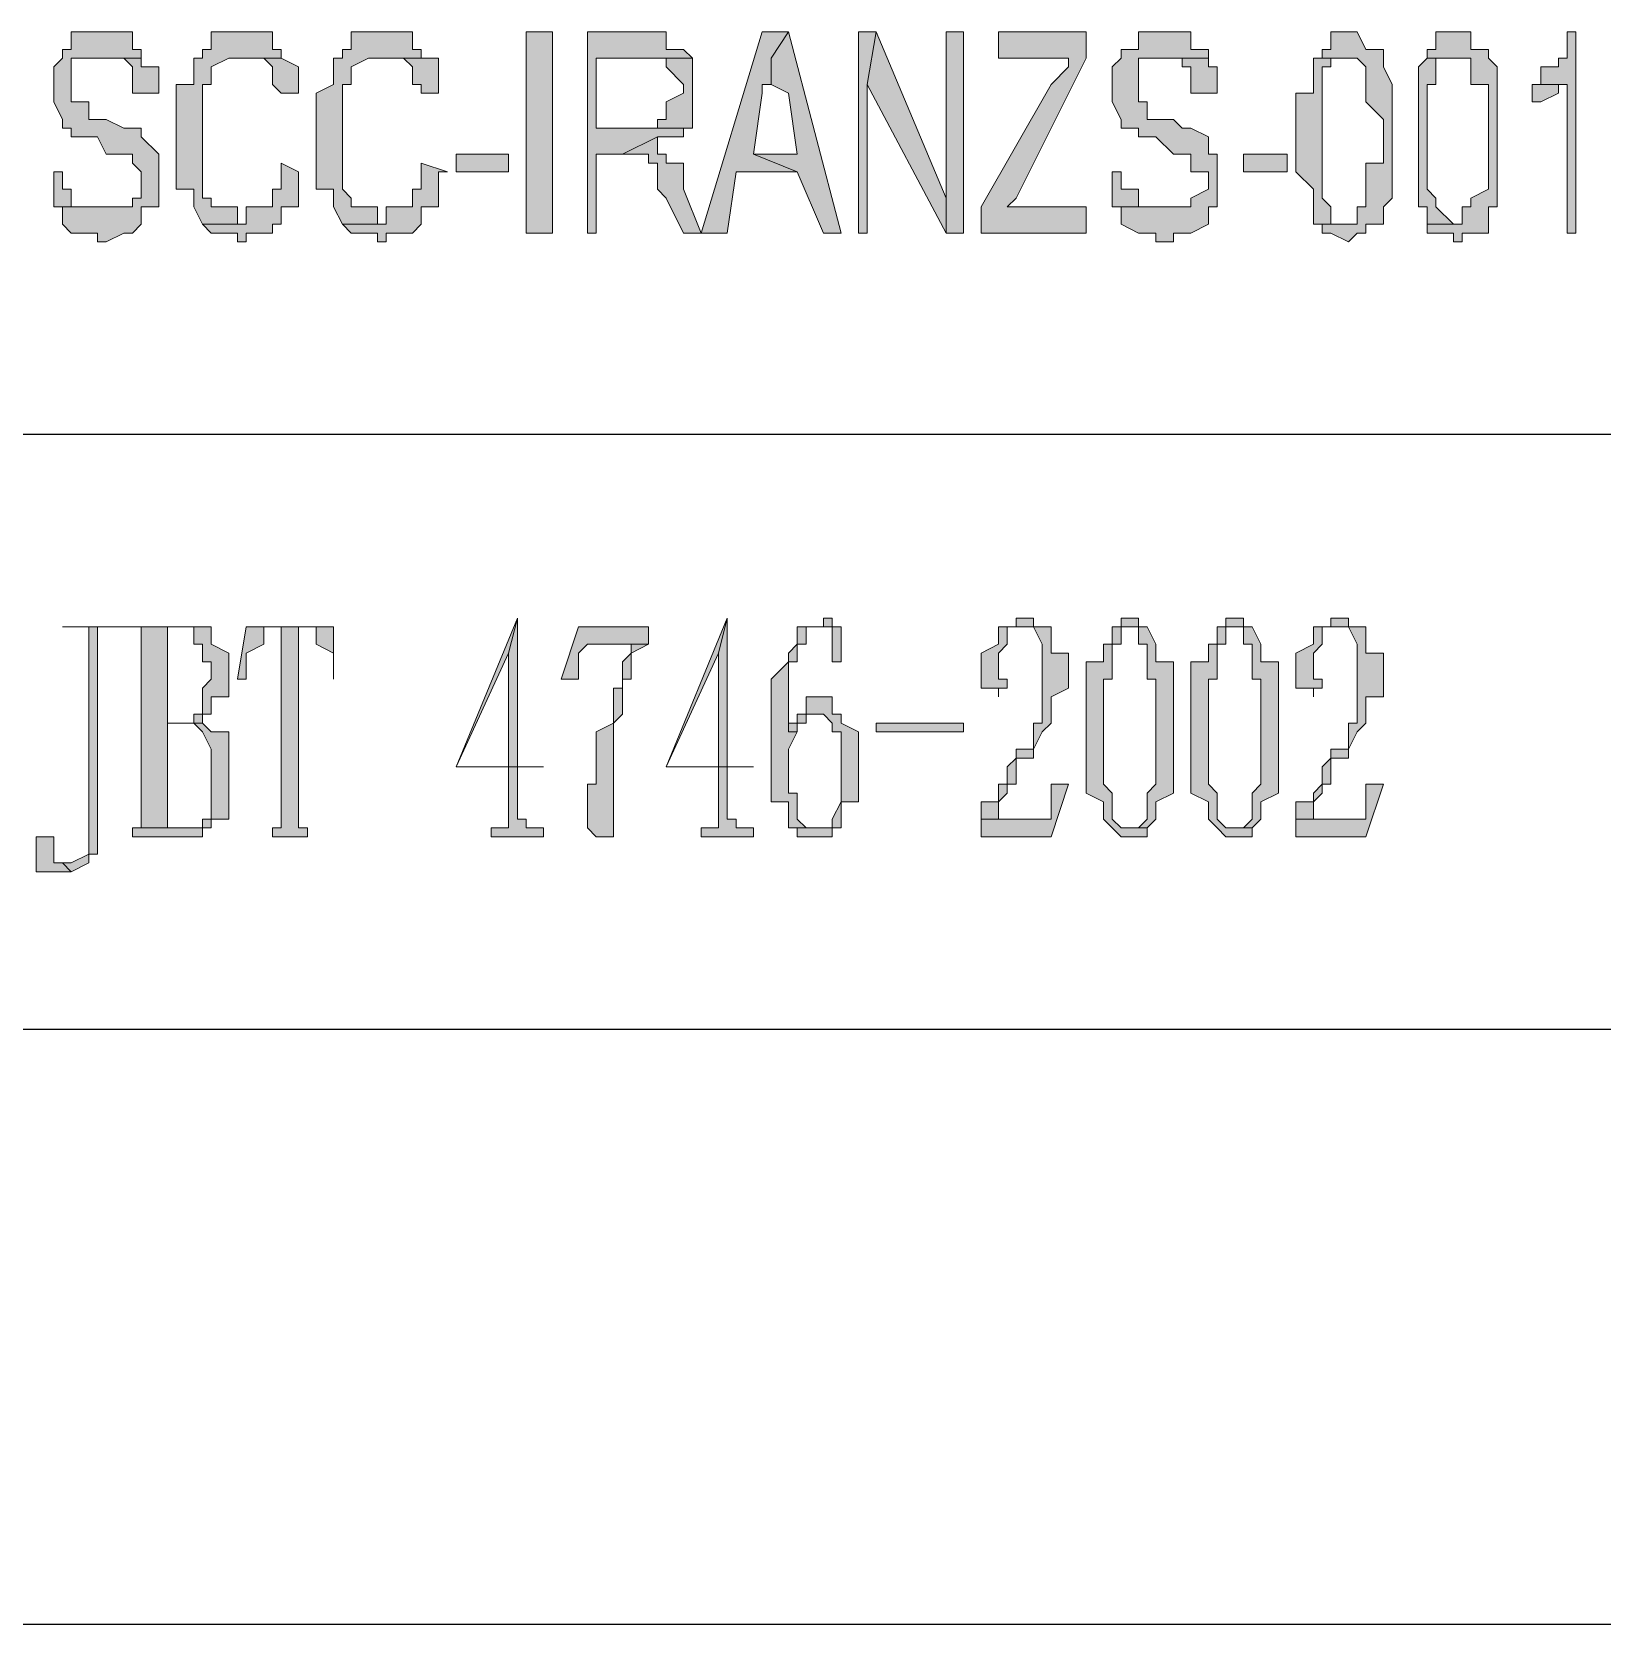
# Model space of a CAD drawing. Header units: millimetres. Extents: x 20 to 821, y 1 to 1134.
# Drawn here: x 584.91 to 617.22, y 199.58 to 232.34 of the extents above; entities that cross this region are included whole.
import ezdxf

# ---------------------------------------------------------------- set-up
doc = ezdxf.new("R2010")
doc.units = ezdxf.units.MM
doc.layers.add('1', color=7, linetype='Continuous')

msp = doc.modelspace()

# ---------------------------------------------------------------- hatches: boundary and pattern name
h = msp.add_hatch(color=0)
h.dxf.hatch_style = 2
h.paths.add_polyline_path([(586.26, 232.341732), (585.72, 232.341732), (585.72, 231.981732), (585.54, 231.981732), (585.54, 231.801732), (585.36, 231.621732), (585.36, 230.901732), (585.54, 230.541732), (585.54, 230.361732), (585.72, 230.361732), (585.72, 230.181732), (586.26, 230.181732), (586.44, 229.821732), (586.98, 229.821732), (586.98, 229.641732), (587.16, 229.461732), (587.16, 228.921732), (586.98, 228.921732), (586.98, 228.741732), (586.8, 228.741732), (585.54, 228.741732), (585.54, 228.381732), (585.72, 228.201732), (586.26, 228.201732), (586.26, 228.021732), (586.44, 228.021732), (586.8, 228.201732), (586.98, 228.201732), (587.16, 228.381732), (587.16, 228.741732), (587.52, 228.741732), (587.52, 229.821732), (587.16, 230.181732), (587.16, 230.361732), (586.98, 230.361732), (586.8, 230.361732), (586.44, 230.541732), (586.08, 230.541732), (586.08, 230.901732), (585.72, 230.901732), (585.72, 231.081732), (585.72, 231.801732), (586.08, 231.801732), (587.16, 231.801732), (587.16, 231.981732), (586.98, 231.981732), (586.98, 232.341732)])
h = msp.add_hatch(color=0)
h.dxf.hatch_style = 2
h.paths.add_polyline_path([(589.32, 232.341732), (588.6, 232.341732), (588.6, 231.981732), (588.42, 231.981732), (588.42, 231.801732), (588.24, 231.801732), (588.24, 231.621732), (588.24, 231.261732), (587.88, 231.261732), (587.88, 230.541732), (587.88, 229.101732), (588.24, 229.101732), (588.24, 228.741732), (588.42, 228.381732), (589.14, 228.381732), (589.14, 228.741732), (588.6, 228.741732), (588.6, 228.921732), (588.42, 228.921732), (588.42, 229.101732), (588.42, 231.261732), (588.6, 231.261732), (588.6, 231.621732), (588.96, 231.801732), (590.04, 231.801732), (590.04, 231.981732), (589.86, 231.981732), (589.86, 232.341732)])
h = msp.add_hatch(color=0)
h.dxf.hatch_style = 2
h.paths.add_polyline_path([(592.2, 232.341732), (591.48, 232.341732), (591.48, 231.981732), (591.3, 231.981732), (591.3, 231.801732), (591.12, 231.801732), (591.12, 231.621732), (591.12, 231.261732), (590.76, 231.081732), (590.76, 230.541732), (590.76, 229.101732), (591.12, 229.101732), (591.12, 228.741732), (591.3, 228.381732), (592.02, 228.381732), (592.02, 228.741732), (591.48, 228.741732), (591.48, 228.921732), (591.3, 229.101732), (591.3, 231.261732), (591.48, 231.261732), (591.48, 231.621732), (591.84, 231.801732), (592.92, 231.801732), (592.92, 231.981732), (592.74, 231.981732), (592.74, 232.341732)])
h = msp.add_hatch(color=0)
h.dxf.hatch_style = 2
h.paths.add_polyline_path([(595.08, 228.201732), (595.08, 232.341732), (595.62, 232.341732), (595.62, 228.201732)])
h = msp.add_hatch(color=0)
h.dxf.hatch_style = 2
h.paths.add_polyline_path([(597.6, 232.341732), (596.34, 232.341732), (596.34, 228.201732), (596.52, 228.201732), (596.52, 229.821732), (597.06, 229.821732), (597.78, 230.181732), (598.32, 230.181732), (598.32, 230.361732), (598.5, 230.361732), (596.52, 230.361732), (596.52, 231.801732), (597.6, 231.801732), (598.5, 231.801732), (598.32, 231.981732), (597.96, 231.981732), (597.96, 232.341732)])
h = msp.add_hatch(color=0)
h.dxf.hatch_style = 2
h.paths.add_polyline_path([(600.48, 232.341732), (599.94, 232.341732), (598.68, 228.201732), (599.22, 228.201732), (599.4, 229.461732), (600.66, 229.461732), (599.76, 229.821732), (599.94, 231.081732), (599.94, 231.261732), (600.12, 231.261732), (600.12, 231.801732)])
h = msp.add_hatch(color=0)
h.dxf.hatch_style = 2
h.paths.add_polyline_path([(600.48, 232.341732), (600.12, 231.801732), (600.12, 231.261732), (600.48, 231.081732), (600.66, 229.821732), (599.76, 229.821732), (600.66, 229.461732), (601.2, 228.201732), (601.56, 228.201732)])
h = msp.add_hatch(color=0)
h.dxf.hatch_style = 2
h.paths.add_polyline_path([(602.28, 232.341732), (601.92, 232.341732), (601.92, 228.201732), (602.1, 228.201732), (602.1, 231.261732)])
h = msp.add_hatch(color=0)
h.dxf.hatch_style = 2
h.paths.add_polyline_path([(602.28, 232.341732), (602.1, 231.261732), (603.72, 228.201732), (603.72, 228.921732)])
h = msp.add_hatch(color=0)
h.dxf.hatch_style = 2
h.paths.add_polyline_path([(604.08, 232.341732), (603.72, 232.341732), (603.72, 228.921732), (603.72, 228.201732), (604.08, 228.201732)])
h = msp.add_hatch(color=0)
h.dxf.hatch_style = 2
h.paths.add_polyline_path([(606.6, 232.341732), (604.8, 232.341732), (604.8, 231.801732), (606.24, 231.801732), (606.24, 231.621732), (605.88, 231.261732), (604.44, 228.741732), (604.44, 228.201732), (606.6, 228.201732), (606.6, 228.741732), (604.98, 228.741732), (605.16, 228.921732), (606.6, 231.801732)])
h = msp.add_hatch(color=0)
h.dxf.hatch_style = 2
h.paths.add_polyline_path([(608.04, 232.341732), (607.68, 232.341732), (607.68, 231.981732), (607.32, 231.981732), (607.32, 231.801732), (607.14, 231.621732), (607.14, 230.901732), (607.32, 230.541732), (607.32, 230.361732), (607.68, 230.361732), (607.68, 230.181732), (608.04, 230.181732), (608.4, 229.821732), (608.76, 229.821732), (608.76, 229.641732), (608.76, 229.461732), (609.12, 229.461732), (609.12, 229.101732), (608.76, 228.921732), (608.76, 228.741732), (608.58, 228.741732), (607.32, 228.741732), (607.32, 228.381732), (607.68, 228.201732), (608.04, 228.201732), (608.04, 228.021732), (608.4, 228.021732), (608.4, 228.201732), (608.76, 228.201732), (609.12, 228.381732), (609.12, 228.741732), (609.3, 228.741732), (609.3, 229.821732), (609.12, 229.821732), (609.12, 230.181732), (608.76, 230.361732), (608.58, 230.361732), (608.4, 230.541732), (607.86, 230.541732), (607.86, 230.901732), (607.68, 230.901732), (607.68, 231.081732), (607.68, 231.801732), (607.86, 231.801732), (609.12, 231.801732), (609.12, 231.981732), (608.76, 231.981732), (608.76, 232.341732)])
h = msp.add_hatch(color=0)
h.dxf.hatch_style = 2
h.paths.add_polyline_path([(612, 232.341732), (611.64, 232.341732), (611.64, 231.981732), (611.46, 231.981732), (611.46, 231.801732), (612.18, 231.801732), (612.36, 231.621732), (612.36, 230.901732), (612.72, 230.541732), (612.72, 229.641732), (612.36, 229.641732), (612.36, 228.741732), (612.18, 228.741732), (612.18, 228.381732), (612, 228.381732), (611.46, 228.381732), (611.46, 228.201732), (611.64, 228.201732), (612, 228.021732), (612.18, 228.201732), (612.36, 228.201732), (612.36, 228.381732), (612.72, 228.381732), (612.72, 228.741732), (612.9, 228.921732), (612.9, 231.261732), (612.72, 231.621732), (612.72, 231.981732), (612.36, 231.981732), (612.18, 232.341732)])
h = msp.add_hatch(color=0)
h.dxf.hatch_style = 2
h.paths.add_polyline_path([(614.16, 232.341732), (613.8, 232.341732), (613.8, 231.981732), (613.62, 231.981732), (613.62, 231.801732), (614.52, 231.801732), (614.52, 231.621732), (614.52, 231.261732), (614.88, 231.261732), (614.88, 230.901732), (614.88, 229.101732), (614.52, 228.921732), (614.52, 228.741732), (614.34, 228.741732), (614.34, 228.381732), (614.16, 228.381732), (613.62, 228.381732), (613.62, 228.201732), (614.16, 228.201732), (614.16, 228.021732), (614.34, 228.021732), (614.34, 228.201732), (614.88, 228.201732), (614.88, 228.381732), (614.88, 228.741732), (615.06, 228.741732), (615.06, 231.621732), (614.88, 231.801732), (614.88, 231.981732), (614.52, 231.981732), (614.52, 232.341732), (614.34, 232.341732)])
h = msp.add_hatch(color=0)
h.dxf.hatch_style = 2
h.paths.add_polyline_path([(616.68, 232.341732), (616.5, 232.341732), (616.5, 231.981732), (616.5, 231.801732), (616.32, 231.801732), (616.32, 231.621732), (615.96, 231.621732), (615.96, 231.261732), (616.5, 231.261732), (616.5, 228.201732), (616.68, 228.201732)])
h = msp.add_hatch(color=0)
h.dxf.hatch_style = 2
h.paths.add_polyline_path([(587.16, 231.801732), (586.26, 231.801732), (586.44, 231.801732), (586.8, 231.801732), (586.98, 231.621732), (586.98, 231.081732), (587.52, 231.081732), (587.52, 231.621732), (587.16, 231.621732)])
h = msp.add_hatch(color=0)
h.dxf.hatch_style = 2
h.paths.add_polyline_path([(590.04, 231.801732), (589.32, 231.801732), (589.68, 231.801732), (589.86, 231.621732), (589.86, 231.261732), (590.04, 231.081732), (590.4, 231.081732), (590.4, 231.261732), (590.4, 231.621732)])
h = msp.add_hatch(color=0)
h.dxf.hatch_style = 2
h.paths.add_polyline_path([(592.92, 231.801732), (592.2, 231.801732), (592.56, 231.801732), (592.74, 231.621732), (592.74, 231.261732), (592.92, 231.261732), (592.92, 231.081732), (593.28, 231.081732), (593.28, 231.801732)])
h = msp.add_hatch(color=0)
h.dxf.hatch_style = 2
h.paths.add_polyline_path([(598.5, 231.801732), (597.6, 231.801732), (597.78, 231.801732), (597.96, 231.801732), (597.96, 231.621732), (598.32, 231.261732), (598.32, 231.081732), (597.96, 230.901732), (597.96, 230.541732), (597.78, 230.541732), (597.78, 230.361732), (597.6, 230.361732), (596.52, 230.361732), (598.5, 230.361732), (598.5, 230.541732)])
h = msp.add_hatch(color=0)
h.dxf.hatch_style = 2
h.paths.add_polyline_path([(609.12, 231.801732), (608.04, 231.801732), (608.4, 231.801732), (608.58, 231.801732), (608.58, 231.621732), (608.76, 231.621732), (608.76, 231.261732), (608.76, 231.081732), (609.3, 231.081732), (609.3, 231.621732), (609.12, 231.621732)])
h = msp.add_hatch(color=0)
h.dxf.hatch_style = 2
h.paths.add_polyline_path([(611.46, 231.801732), (611.28, 231.801732), (611.28, 231.621732), (611.28, 231.081732), (610.92, 231.081732), (610.92, 229.461732), (611.28, 229.101732), (611.28, 228.921732), (611.28, 228.381732), (611.46, 228.381732), (612, 228.381732), (611.64, 228.381732), (611.64, 228.741732), (611.46, 228.921732), (611.46, 231.621732), (611.64, 231.621732), (611.64, 231.801732), (612, 231.801732)])
h = msp.add_hatch(color=0)
h.dxf.hatch_style = 2
h.paths.add_polyline_path([(613.62, 231.801732), (613.44, 231.621732), (613.44, 228.921732), (613.44, 228.741732), (613.62, 228.741732), (613.62, 228.381732), (614.16, 228.381732), (613.8, 228.741732), (613.8, 228.921732), (613.62, 229.101732), (613.62, 231.261732), (613.8, 231.261732), (613.8, 231.801732), (614.16, 231.801732)])
h = msp.add_hatch(color=0)
h.dxf.hatch_style = 2
h.paths.add_polyline_path([(615.96, 231.261732), (615.78, 231.261732), (615.78, 230.901732), (615.96, 230.901732), (616.32, 231.081732), (616.32, 231.261732), (616.5, 231.261732)])
h = msp.add_hatch(color=0)
h.dxf.hatch_style = 2
h.paths.add_polyline_path([(597.78, 230.181732), (597.06, 229.821732), (597.6, 229.821732), (597.6, 229.641732), (597.78, 229.641732), (597.78, 229.461732), (597.78, 229.101732), (597.96, 228.921732), (598.32, 228.201732), (598.68, 228.201732), (598.32, 229.101732), (598.32, 229.641732), (597.96, 229.641732), (597.96, 229.821732), (597.78, 229.821732)])
h = msp.add_hatch(color=0)
h.dxf.hatch_style = 2
h.paths.add_polyline_path([(593.64, 229.461732), (593.64, 229.821732), (594.72, 229.821732), (594.72, 229.461732)])
h = msp.add_hatch(color=0)
h.dxf.hatch_style = 2
h.paths.add_polyline_path([(609.84, 229.461732), (609.84, 229.821732), (610.74, 229.821732), (610.74, 229.461732)])
h = msp.add_hatch(color=0)
h.dxf.hatch_style = 2
h.paths.add_polyline_path([(585.54, 229.461732), (585.36, 229.461732), (585.36, 229.101732), (585.36, 228.741732), (585.54, 228.741732), (586.44, 228.741732), (586.26, 228.741732), (585.72, 228.741732), (585.72, 228.921732), (585.72, 229.101732), (585.54, 229.101732)])
h = msp.add_hatch(color=0)
h.dxf.hatch_style = 2
h.paths.add_polyline_path([(590.04, 229.641732), (590.04, 229.101732), (589.86, 229.101732), (589.86, 228.741732), (589.68, 228.741732), (589.32, 228.741732), (589.32, 228.381732), (588.42, 228.381732), (588.6, 228.201732), (588.96, 228.201732), (589.14, 228.201732), (589.14, 228.021732), (589.32, 228.021732), (589.32, 228.201732), (589.68, 228.201732), (589.86, 228.201732), (589.86, 228.381732), (590.04, 228.381732), (590.04, 228.741732), (590.4, 228.741732), (590.4, 228.921732), (590.4, 229.461732)])
h = msp.add_hatch(color=0)
h.dxf.hatch_style = 2
h.paths.add_polyline_path([(592.92, 229.641732), (592.92, 229.101732), (592.74, 229.101732), (592.74, 228.741732), (592.56, 228.741732), (592.2, 228.741732), (592.2, 228.381732), (591.3, 228.381732), (591.48, 228.201732), (591.84, 228.201732), (592.02, 228.201732), (592.02, 228.021732), (592.2, 228.021732), (592.2, 228.201732), (592.56, 228.201732), (592.74, 228.201732), (592.92, 228.381732), (592.92, 228.741732), (593.28, 228.741732), (593.28, 229.461732), (593.46, 229.461732)])
h = msp.add_hatch(color=0)
h.dxf.hatch_style = 2
h.paths.add_polyline_path([(607.32, 229.461732), (607.14, 229.461732), (607.14, 229.101732), (607.14, 228.741732), (607.32, 228.741732), (608.4, 228.741732), (608.04, 228.741732), (607.68, 228.741732), (607.68, 228.921732), (607.68, 229.101732), (607.32, 229.101732)])
h = msp.add_hatch(color=0)
h.dxf.hatch_style = 2
h.paths.add_polyline_path([(594.9, 220.281732), (593.64, 217.221732), (594.72, 217.221732), (594.72, 216.141732), (594.72, 215.961732), (594.36, 215.961732), (594.36, 215.781732), (595.44, 215.781732), (595.44, 215.961732), (595.08, 215.961732), (595.08, 216.141732), (594.9, 216.141732), (594.9, 217.221732), (595.44, 217.221732), (593.64, 217.221732), (594.72, 219.561732)])
h = msp.add_hatch(color=0)
h.dxf.hatch_style = 2
h.paths.add_polyline_path([(594.9, 220.281732), (594.72, 219.561732), (594.72, 217.221732), (593.64, 217.221732), (594.9, 217.221732)])
h = msp.add_hatch(color=0)
h.dxf.hatch_style = 2
h.paths.add_polyline_path([(599.22, 220.281732), (597.96, 217.221732), (599.04, 217.221732), (599.04, 216.141732), (599.04, 215.961732), (598.68, 215.961732), (598.68, 215.781732), (599.76, 215.781732), (599.76, 215.961732), (599.4, 215.961732), (599.4, 216.141732), (599.22, 216.141732), (599.22, 217.221732), (599.76, 217.221732), (597.96, 217.221732), (599.04, 219.561732)])
h = msp.add_hatch(color=0)
h.dxf.hatch_style = 2
h.paths.add_polyline_path([(599.22, 220.281732), (599.04, 219.561732), (599.04, 217.221732), (597.96, 217.221732), (599.22, 217.221732)])
h = msp.add_hatch(color=0)
h.dxf.hatch_style = 2
h.paths.add_polyline_path([(601.2, 220.281732), (601.2, 220.101732), (600.84, 220.101732), (600.66, 220.101732), (600.66, 219.741732), (600.48, 219.561732), (600.48, 219.381732), (600.12, 219.021732), (600.12, 217.581732), (600.12, 216.501732), (600.48, 216.501732), (600.48, 215.961732), (600.66, 215.961732), (601.2, 215.961732), (600.84, 215.961732), (600.66, 216.141732), (600.66, 216.681732), (600.48, 216.681732), (600.48, 217.581732), (600.66, 217.941732), (600.48, 217.941732), (600.48, 218.121732), (600.48, 219.381732), (600.66, 219.381732), (600.66, 219.741732), (600.84, 219.741732), (600.84, 220.101732), (601.2, 220.101732), (601.56, 220.101732), (601.38, 220.101732), (601.38, 220.281732)])
h = msp.add_hatch(color=0)
h.dxf.hatch_style = 2
h.paths.add_polyline_path([(605.16, 220.281732), (605.16, 220.101732), (604.98, 220.101732), (605.52, 220.101732), (605.7, 219.741732), (605.7, 218.121732), (605.52, 218.121732), (605.52, 217.941732), (605.52, 217.581732), (605.16, 217.581732), (605.16, 217.401732), (604.98, 217.221732), (604.98, 216.861732), (604.8, 216.861732), (604.8, 216.501732), (604.44, 216.501732), (604.44, 216.141732), (604.8, 216.141732), (604.8, 216.501732), (604.98, 216.681732), (604.98, 216.861732), (605.16, 216.861732), (605.16, 217.401732), (605.52, 217.401732), (605.52, 217.581732), (605.7, 217.941732), (605.88, 218.121732), (605.88, 218.661732), (606.24, 218.841732), (606.24, 219.561732), (605.88, 219.561732), (605.88, 220.101732), (605.7, 220.101732), (605.52, 220.101732), (605.52, 220.281732)])
h = msp.add_hatch(color=0)
h.dxf.hatch_style = 2
h.paths.add_polyline_path([(607.68, 220.281732), (607.32, 220.281732), (607.32, 220.101732), (607.14, 220.101732), (607.68, 220.101732), (607.68, 219.741732), (607.86, 219.741732), (607.86, 219.021732), (608.04, 219.021732), (608.04, 217.941732), (608.04, 216.861732), (607.86, 216.681732), (607.86, 216.141732), (607.68, 215.961732), (607.86, 215.961732), (608.04, 216.141732), (608.04, 216.501732), (608.4, 216.681732), (608.4, 219.381732), (608.04, 219.381732), (608.04, 219.741732), (607.86, 220.101732), (607.68, 220.101732)])
h = msp.add_hatch(color=0)
h.dxf.hatch_style = 2
h.paths.add_polyline_path([(609.84, 220.281732), (609.48, 220.281732), (609.48, 220.101732), (609.3, 220.101732), (609.84, 220.101732), (609.84, 219.741732), (610.02, 219.741732), (610.02, 219.021732), (610.2, 219.021732), (610.2, 217.941732), (610.2, 216.861732), (610.02, 216.681732), (610.02, 216.141732), (609.84, 215.961732), (610.02, 215.961732), (610.2, 216.141732), (610.2, 216.501732), (610.56, 216.681732), (610.56, 219.381732), (610.2, 219.381732), (610.2, 219.741732), (610.02, 220.101732), (609.84, 220.101732)])
h = msp.add_hatch(color=0)
h.dxf.hatch_style = 2
h.paths.add_polyline_path([(611.64, 220.281732), (611.64, 220.101732), (611.46, 220.101732), (612, 220.101732), (612.18, 219.741732), (612.18, 218.121732), (612, 218.121732), (612, 217.941732), (612, 217.581732), (611.64, 217.581732), (611.64, 217.401732), (611.46, 217.221732), (611.46, 216.861732), (611.28, 216.681732), (611.28, 216.501732), (610.92, 216.501732), (610.92, 216.141732), (611.28, 216.141732), (611.28, 216.501732), (611.46, 216.681732), (611.46, 216.861732), (611.64, 216.861732), (611.64, 217.401732), (612, 217.401732), (612, 217.581732), (612.18, 217.941732), (612.36, 218.121732), (612.36, 218.661732), (612.72, 218.661732), (612.72, 219.561732), (612.36, 219.561732), (612.36, 220.101732), (612.18, 220.101732), (612, 220.101732), (612, 220.281732)])
h = msp.add_hatch(color=0)
h.dxf.hatch_style = 2
h.paths.add_polyline_path([(586.98, 220.101732), (585.54, 220.101732), (585.72, 220.101732), (586.08, 220.101732), (586.08, 219.741732), (586.08, 215.421732), (585.72, 215.241732), (585.54, 215.241732), (585.72, 215.061732), (586.08, 215.241732), (586.08, 215.421732), (586.26, 215.421732), (586.26, 215.781732), (586.26, 220.101732), (586.44, 220.101732)])
h = msp.add_hatch(color=0)
h.dxf.hatch_style = 2
h.paths.add_polyline_path([(587.88, 220.101732), (586.98, 220.101732), (587.16, 220.101732), (588.24, 220.101732), (588.24, 219.741732), (588.42, 219.741732), (588.42, 219.561732), (588.42, 219.381732), (588.6, 219.381732), (588.6, 219.021732), (588.42, 218.841732), (588.42, 218.301732), (588.24, 218.301732), (588.24, 218.121732), (587.88, 218.121732), (587.7, 218.121732), (588.42, 218.121732), (588.42, 218.301732), (588.6, 218.301732), (588.6, 218.661732), (588.96, 218.661732), (588.96, 219.561732), (588.6, 219.741732), (588.6, 220.101732), (588.42, 220.101732)])
h = msp.add_hatch(color=0)
h.dxf.hatch_style = 2
h.paths.add_polyline_path([(587.16, 220.101732), (587.16, 215.961732), (587.7, 215.961732), (587.7, 218.121732), (587.88, 218.121732), (588.42, 218.121732), (587.7, 218.121732), (587.7, 220.101732), (587.88, 220.101732)])
h = msp.add_hatch(color=0)
h.dxf.hatch_style = 2
h.paths.add_polyline_path([(591.12, 220.101732), (589.32, 220.101732), (589.14, 219.021732), (589.32, 219.021732), (589.32, 219.381732), (589.32, 219.561732), (589.68, 219.741732), (589.68, 220.101732), (589.86, 220.101732)])
h = msp.add_hatch(color=0)
h.dxf.hatch_style = 2
h.paths.add_polyline_path([(589.86, 220.101732), (590.04, 220.101732), (590.04, 219.741732), (590.04, 215.961732), (589.86, 215.961732), (589.86, 215.781732), (590.58, 215.781732), (590.58, 215.961732), (590.4, 215.961732), (590.4, 220.101732), (590.58, 220.101732)])
h = msp.add_hatch(color=0)
h.dxf.hatch_style = 2
h.paths.add_polyline_path([(591.12, 220.101732), (589.86, 220.101732), (590.58, 220.101732), (590.76, 220.101732), (590.76, 219.741732), (591.12, 219.561732), (591.12, 219.021732)])
h = msp.add_hatch(color=0)
h.dxf.hatch_style = 2
h.paths.add_polyline_path([(597.6, 220.101732), (596.16, 220.101732), (595.8, 219.021732), (596.16, 219.021732), (596.16, 219.381732), (596.16, 219.561732), (596.34, 219.741732), (597.6, 219.741732)])
h = msp.add_hatch(color=0)
h.dxf.hatch_style = 2
h.paths.add_polyline_path([(601.56, 220.101732), (601.2, 220.101732), (601.38, 220.101732), (601.38, 219.381732), (601.56, 219.381732)])
h = msp.add_hatch(color=0)
h.dxf.hatch_style = 2
h.paths.add_polyline_path([(604.98, 220.101732), (604.8, 220.101732), (604.8, 219.741732), (604.44, 219.561732), (604.44, 218.841732), (604.8, 218.841732), (604.8, 218.661732), (604.8, 218.841732), (604.98, 218.841732), (604.98, 219.021732), (604.8, 219.021732), (604.8, 219.381732), (604.8, 219.561732), (604.98, 219.741732), (604.98, 220.101732), (605.16, 220.101732)])
h = msp.add_hatch(color=0)
h.dxf.hatch_style = 2
h.paths.add_polyline_path([(607.14, 220.101732), (607.14, 219.741732), (606.96, 219.741732), (606.96, 219.381732), (606.6, 219.381732), (606.6, 216.681732), (606.96, 216.501732), (606.96, 216.141732), (607.14, 215.961732), (607.32, 215.781732), (607.86, 215.781732), (607.86, 215.961732), (607.32, 215.961732), (607.14, 216.141732), (607.14, 216.681732), (606.96, 216.861732), (606.96, 219.021732), (607.14, 219.021732), (607.14, 219.741732), (607.32, 219.741732), (607.32, 220.101732), (607.68, 220.101732)])
h = msp.add_hatch(color=0)
h.dxf.hatch_style = 2
h.paths.add_polyline_path([(609.3, 220.101732), (609.3, 219.741732), (609.12, 219.741732), (609.12, 219.381732), (608.76, 219.381732), (608.76, 216.681732), (609.12, 216.501732), (609.12, 216.141732), (609.3, 215.961732), (609.48, 215.781732), (610.02, 215.781732), (610.02, 215.961732), (609.48, 215.961732), (609.3, 216.141732), (609.3, 216.681732), (609.12, 216.861732), (609.12, 219.021732), (609.3, 219.021732), (609.3, 219.741732), (609.48, 219.741732), (609.48, 220.101732), (609.84, 220.101732)])
h = msp.add_hatch(color=0)
h.dxf.hatch_style = 2
h.paths.add_polyline_path([(611.46, 220.101732), (611.28, 220.101732), (611.28, 219.741732), (610.92, 219.561732), (610.92, 218.841732), (611.28, 218.841732), (611.28, 218.661732), (611.28, 218.841732), (611.46, 218.841732), (611.46, 219.021732), (611.28, 219.021732), (611.28, 219.381732), (611.28, 219.561732), (611.46, 219.741732), (611.46, 220.101732), (611.64, 220.101732)])
h = msp.add_hatch(color=0)
h.dxf.hatch_style = 2
h.paths.add_polyline_path([(597.6, 219.741732), (597.24, 219.741732), (597.24, 219.561732), (597.06, 219.381732), (597.06, 218.841732), (596.88, 218.841732), (596.88, 218.121732), (596.52, 217.941732), (596.52, 216.861732), (596.34, 216.861732), (596.34, 216.681732), (596.34, 215.961732), (596.52, 215.781732), (596.88, 215.781732), (596.88, 215.961732), (596.88, 218.121732), (597.06, 218.301732), (597.06, 219.021732), (597.24, 219.021732), (597.24, 219.561732)])
h = msp.add_hatch(color=0)
h.dxf.hatch_style = 2
h.paths.add_polyline_path([(601.2, 218.661732), (600.84, 218.661732), (600.84, 218.301732), (600.66, 218.301732), (601.2, 218.301732), (601.38, 218.121732), (601.38, 217.941732), (601.56, 217.941732), (601.56, 216.501732), (601.38, 216.141732), (601.38, 215.961732), (601.2, 215.961732), (600.66, 215.961732), (600.66, 215.781732), (601.38, 215.781732), (601.38, 215.961732), (601.56, 215.961732), (601.56, 216.141732), (601.56, 216.501732), (601.92, 216.501732), (601.92, 217.941732), (601.56, 218.121732), (601.56, 218.301732), (601.38, 218.301732), (601.38, 218.661732)])
h = msp.add_hatch(color=0)
h.dxf.hatch_style = 2
h.paths.add_polyline_path([(600.66, 218.301732), (600.66, 218.121732), (600.48, 218.121732), (600.48, 217.941732), (600.66, 217.941732), (600.66, 218.121732), (600.84, 218.121732), (600.84, 218.301732), (601.2, 218.301732)])
h = msp.add_hatch(color=0)
h.dxf.hatch_style = 2
h.paths.add_polyline_path([(588.42, 218.121732), (587.88, 218.121732), (588.24, 218.121732), (588.42, 217.941732), (588.6, 217.581732), (588.6, 216.141732), (588.42, 216.141732), (588.42, 215.961732), (588.24, 215.961732), (586.98, 215.961732), (586.98, 215.781732), (588.42, 215.781732), (588.42, 215.961732), (588.6, 215.961732), (588.6, 216.141732), (588.96, 216.141732), (588.96, 216.501732), (588.96, 217.941732), (588.6, 217.941732)])
h = msp.add_hatch(color=0)
h.dxf.hatch_style = 2
h.paths.add_polyline_path([(602.28, 217.941732), (602.28, 218.121732), (604.08, 218.121732), (604.08, 217.941732)])
h = msp.add_hatch(color=0)
h.dxf.hatch_style = 2
h.paths.add_polyline_path([(606.24, 216.861732), (605.88, 216.861732), (605.88, 216.681732), (605.88, 216.141732), (605.7, 216.141732), (604.44, 216.141732), (604.44, 215.781732), (605.88, 215.781732)])
h = msp.add_hatch(color=0)
h.dxf.hatch_style = 2
h.paths.add_polyline_path([(612.72, 216.861732), (612.36, 216.861732), (612.36, 216.681732), (612.36, 216.141732), (612.18, 216.141732), (610.92, 216.141732), (610.92, 215.781732), (612.36, 215.781732)])
h = msp.add_hatch(color=0)
h.dxf.hatch_style = 2
h.paths.add_polyline_path([(585, 215.781732), (585, 215.061732), (585.36, 215.061732), (585.72, 215.061732), (585.54, 215.241732), (585.36, 215.241732), (585.36, 215.421732), (585.36, 215.781732)])

# ---------------------------------------------------------------- linework, layer by layer
at = {"layer": '1', "color": 0, "lineweight": 5}
for points in [[(586.26, 232.341732), (585.72, 232.341732), (585.72, 231.981732), (585.54, 231.981732), (585.54, 231.801732), (585.36, 231.621732), (585.36, 230.901732), (585.54, 230.541732), (585.54, 230.361732), (585.72, 230.361732), (585.72, 230.181732), (586.26, 230.181732), (586.44, 229.821732), (586.98, 229.821732), (586.98, 229.641732), (587.16, 229.461732), (587.16, 228.921732), (586.98, 228.921732), (586.98, 228.741732), (586.8, 228.741732), (585.54, 228.741732), (585.54, 228.381732), (585.72, 228.201732), (586.26, 228.201732), (586.26, 228.021732), (586.44, 228.021732), (586.8, 228.201732), (586.98, 228.201732), (587.16, 228.381732), (587.16, 228.741732), (587.52, 228.741732), (587.52, 229.821732), (587.16, 230.181732), (587.16, 230.361732), (586.98, 230.361732), (586.8, 230.361732), (586.44, 230.541732), (586.08, 230.541732), (586.08, 230.901732), (585.72, 230.901732), (585.72, 231.081732), (585.72, 231.801732), (586.08, 231.801732), (587.16, 231.801732), (587.16, 231.981732), (586.98, 231.981732), (586.98, 232.341732), (586.26, 232.341732)], [(589.32, 232.341732), (588.6, 232.341732), (588.6, 231.981732), (588.42, 231.981732), (588.42, 231.801732), (588.24, 231.801732), (588.24, 231.621732), (588.24, 231.261732), (587.88, 231.261732), (587.88, 230.541732), (587.88, 230.541732), (587.88, 229.101732), (588.24, 229.101732), (588.24, 228.741732), (588.42, 228.381732), (589.14, 228.381732), (589.14, 228.741732), (588.6, 228.741732), (588.6, 228.921732), (588.42, 228.921732), (588.42, 229.101732), (588.42, 231.261732), (588.6, 231.261732), (588.6, 231.621732), (588.96, 231.801732), (590.04, 231.801732), (590.04, 231.981732), (589.86, 231.981732), (589.86, 232.341732), (589.32, 232.341732)], [(592.2, 232.341732), (591.48, 232.341732), (591.48, 231.981732), (591.3, 231.981732), (591.3, 231.801732), (591.12, 231.801732), (591.12, 231.621732), (591.12, 231.261732), (590.76, 231.081732), (590.76, 230.541732), (590.76, 230.541732), (590.76, 229.101732), (591.12, 229.101732), (591.12, 228.741732), (591.3, 228.381732), (592.02, 228.381732), (592.02, 228.741732), (591.48, 228.741732), (591.48, 228.921732), (591.3, 229.101732), (591.3, 231.261732), (591.48, 231.261732), (591.48, 231.621732), (591.84, 231.801732), (592.92, 231.801732), (592.92, 231.981732), (592.74, 231.981732), (592.74, 232.341732), (592.2, 232.341732)], [(595.08, 228.201732), (595.08, 232.341732), (595.62, 232.341732), (595.62, 228.201732), (595.08, 228.201732)], [(597.6, 232.341732), (596.34, 232.341732), (596.34, 228.201732), (596.52, 228.201732), (596.52, 229.821732), (597.06, 229.821732), (597.78, 230.181732), (598.32, 230.181732), (598.32, 230.361732), (598.5, 230.361732), (596.52, 230.361732), (596.52, 231.801732), (597.6, 231.801732), (598.5, 231.801732), (598.32, 231.981732), (597.96, 231.981732), (597.96, 232.341732), (597.96, 232.341732), (597.6, 232.341732)], [(600.48, 232.341732), (599.94, 232.341732), (598.68, 228.201732), (599.22, 228.201732), (599.4, 229.461732), (600.66, 229.461732), (599.76, 229.821732), (599.94, 231.081732), (599.94, 231.261732), (600.12, 231.261732), (600.12, 231.801732), (600.48, 232.341732)], [(600.48, 232.341732), (600.12, 231.801732), (600.12, 231.261732), (600.48, 231.081732), (600.66, 229.821732), (599.76, 229.821732), (600.66, 229.461732), (601.2, 228.201732), (601.56, 228.201732), (600.48, 232.341732)], [(602.28, 232.341732), (601.92, 232.341732), (601.92, 228.201732), (602.1, 228.201732), (602.1, 231.261732), (602.28, 232.341732)], [(602.28, 232.341732), (602.1, 231.261732), (603.72, 228.201732), (603.72, 228.921732), (602.28, 232.341732)], [(604.08, 232.341732), (603.72, 232.341732), (603.72, 228.921732), (603.72, 228.201732), (604.08, 228.201732), (604.08, 232.341732)], [(606.6, 232.341732), (604.8, 232.341732), (604.8, 231.801732), (606.24, 231.801732), (606.24, 231.621732), (605.88, 231.261732), (604.44, 228.741732), (604.44, 228.201732), (606.6, 228.201732), (606.6, 228.741732), (604.98, 228.741732), (605.16, 228.921732), (606.6, 231.801732), (606.6, 232.341732)], [(608.04, 232.341732), (607.68, 232.341732), (607.68, 231.981732), (607.32, 231.981732), (607.32, 231.801732), (607.14, 231.621732), (607.14, 230.901732), (607.32, 230.541732), (607.32, 230.361732), (607.68, 230.361732), (607.68, 230.181732), (608.04, 230.181732), (608.4, 229.821732), (608.76, 229.821732), (608.76, 229.641732), (608.76, 229.461732), (609.12, 229.461732), (609.12, 229.101732), (608.76, 228.921732), (608.76, 228.741732), (608.58, 228.741732), (607.32, 228.741732), (607.32, 228.381732), (607.68, 228.201732), (608.04, 228.201732), (608.04, 228.021732), (608.4, 228.021732), (608.4, 228.201732), (608.76, 228.201732), (609.12, 228.381732), (609.12, 228.741732), (609.3, 228.741732), (609.3, 229.821732), (609.12, 229.821732), (609.12, 230.181732), (608.76, 230.361732), (608.58, 230.361732), (608.4, 230.541732), (607.86, 230.541732), (607.86, 230.901732), (607.68, 230.901732), (607.68, 231.081732), (607.68, 231.801732), (607.86, 231.801732), (609.12, 231.801732), (609.12, 231.981732), (608.76, 231.981732), (608.76, 232.341732), (608.04, 232.341732)], [(612, 232.341732), (611.64, 232.341732), (611.64, 231.981732), (611.46, 231.981732), (611.46, 231.801732), (612.18, 231.801732), (612.36, 231.621732), (612.36, 230.901732), (612.36, 230.901732), (612.72, 230.541732), (612.72, 229.641732), (612.36, 229.641732), (612.36, 228.741732), (612.18, 228.741732), (612.18, 228.381732), (612, 228.381732), (611.46, 228.381732), (611.46, 228.201732), (611.64, 228.201732), (612, 228.021732), (612.18, 228.201732), (612.36, 228.201732), (612.36, 228.381732), (612.72, 228.381732), (612.72, 228.741732), (612.9, 228.921732), (612.9, 231.261732), (612.72, 231.621732), (612.72, 231.981732), (612.36, 231.981732), (612.18, 232.341732), (612, 232.341732)], [(614.16, 232.341732), (613.8, 232.341732), (613.8, 231.981732), (613.62, 231.981732), (613.62, 231.801732), (614.52, 231.801732), (614.52, 231.621732), (614.52, 231.261732), (614.88, 231.261732), (614.88, 230.901732), (614.88, 230.901732), (614.88, 229.101732), (614.52, 228.921732), (614.52, 228.741732), (614.34, 228.741732), (614.34, 228.381732), (614.16, 228.381732), (613.62, 228.381732), (613.62, 228.201732), (614.16, 228.201732), (614.16, 228.021732), (614.34, 228.021732), (614.34, 228.201732), (614.88, 228.201732), (614.88, 228.381732), (614.88, 228.741732), (615.06, 228.741732), (615.06, 231.621732), (614.88, 231.801732), (614.88, 231.981732), (614.52, 231.981732), (614.52, 232.341732), (614.34, 232.341732), (614.16, 232.341732)], [(616.68, 232.341732), (616.5, 232.341732), (616.5, 231.981732), (616.5, 231.801732), (616.32, 231.801732), (616.32, 231.621732), (615.96, 231.621732), (615.96, 231.261732), (616.5, 231.261732), (616.5, 228.201732), (616.68, 228.201732), (616.68, 232.341732)], [(587.16, 231.801732), (586.26, 231.801732), (586.44, 231.801732), (586.8, 231.801732), (586.98, 231.621732), (586.98, 231.081732), (587.52, 231.081732), (587.52, 231.621732), (587.16, 231.621732), (587.16, 231.801732)], [(590.04, 231.801732), (589.32, 231.801732), (589.68, 231.801732), (589.86, 231.621732), (589.86, 231.261732), (590.04, 231.081732), (590.4, 231.081732), (590.4, 231.261732), (590.4, 231.621732), (590.04, 231.801732)], [(592.92, 231.801732), (592.2, 231.801732), (592.56, 231.801732), (592.74, 231.621732), (592.74, 231.261732), (592.92, 231.261732), (592.92, 231.081732), (593.28, 231.081732), (593.28, 231.801732), (592.92, 231.801732)], [(598.5, 231.801732), (597.6, 231.801732), (597.78, 231.801732), (597.96, 231.801732), (597.96, 231.621732), (598.32, 231.261732), (598.32, 231.081732), (597.96, 230.901732), (597.96, 230.541732), (597.78, 230.541732), (597.78, 230.361732), (597.6, 230.361732), (596.52, 230.361732), (598.5, 230.361732), (598.5, 230.541732), (598.5, 231.801732)], [(609.12, 231.801732), (608.04, 231.801732), (608.4, 231.801732), (608.58, 231.801732), (608.58, 231.621732), (608.76, 231.621732), (608.76, 231.261732), (608.76, 231.081732), (609.3, 231.081732), (609.3, 231.621732), (609.12, 231.621732), (609.12, 231.801732)], [(611.46, 231.801732), (611.28, 231.801732), (611.28, 231.621732), (611.28, 231.081732), (610.92, 231.081732), (610.92, 229.461732), (611.28, 229.101732), (611.28, 228.921732), (611.28, 228.921732), (611.28, 228.381732), (611.46, 228.381732), (612, 228.381732), (611.64, 228.381732), (611.64, 228.741732), (611.46, 228.921732), (611.46, 231.621732), (611.64, 231.621732), (611.64, 231.801732), (612, 231.801732), (611.46, 231.801732)], [(613.62, 231.801732), (613.44, 231.621732), (613.44, 228.921732), (613.44, 228.921732), (613.44, 228.741732), (613.62, 228.741732), (613.62, 228.381732), (614.16, 228.381732), (613.8, 228.741732), (613.8, 228.921732), (613.62, 229.101732), (613.62, 231.261732), (613.8, 231.261732), (613.8, 231.801732), (614.16, 231.801732), (613.62, 231.801732)], [(615.96, 231.261732), (615.78, 231.261732), (615.78, 230.901732), (615.96, 230.901732), (616.32, 231.081732), (616.32, 231.261732), (616.5, 231.261732), (615.96, 231.261732)], [(597.78, 230.181732), (597.06, 229.821732), (597.6, 229.821732), (597.6, 229.641732), (597.78, 229.641732), (597.78, 229.461732), (597.78, 229.101732), (597.96, 228.921732), (598.32, 228.201732), (598.68, 228.201732), (598.32, 229.101732), (598.32, 229.641732), (597.96, 229.641732), (597.96, 229.821732), (597.96, 229.821732), (597.78, 229.821732), (597.78, 230.181732)], [(593.64, 229.461732), (593.64, 229.821732), (594.72, 229.821732), (594.72, 229.461732), (593.64, 229.461732)], [(609.84, 229.461732), (609.84, 229.821732), (610.74, 229.821732), (610.74, 229.461732), (609.84, 229.461732)], [(585.54, 229.461732), (585.36, 229.461732), (585.36, 229.101732), (585.36, 228.741732), (585.54, 228.741732), (586.44, 228.741732), (586.26, 228.741732), (585.72, 228.741732), (585.72, 228.921732), (585.72, 229.101732), (585.54, 229.101732), (585.54, 229.461732)], [(590.04, 229.641732), (590.04, 229.101732), (589.86, 229.101732), (589.86, 228.741732), (589.68, 228.741732), (589.32, 228.741732), (589.32, 228.381732), (588.42, 228.381732), (588.6, 228.201732), (588.96, 228.201732), (589.14, 228.201732), (589.14, 228.021732), (589.32, 228.021732), (589.32, 228.201732), (589.68, 228.201732), (589.86, 228.201732), (589.86, 228.381732), (590.04, 228.381732), (590.04, 228.741732), (590.4, 228.741732), (590.4, 228.921732), (590.4, 229.461732), (590.04, 229.641732)], [(592.92, 229.641732), (592.92, 229.101732), (592.74, 229.101732), (592.74, 228.741732), (592.56, 228.741732), (592.2, 228.741732), (592.2, 228.381732), (591.3, 228.381732), (591.48, 228.201732), (591.84, 228.201732), (592.02, 228.201732), (592.02, 228.021732), (592.2, 228.021732), (592.2, 228.201732), (592.56, 228.201732), (592.74, 228.201732), (592.92, 228.381732), (592.92, 228.741732), (593.28, 228.741732), (593.28, 229.461732), (593.46, 229.461732), (592.92, 229.641732)], [(607.32, 229.461732), (607.14, 229.461732), (607.14, 229.101732), (607.14, 228.741732), (607.32, 228.741732), (608.4, 228.741732), (608.04, 228.741732), (607.68, 228.741732), (607.68, 228.921732), (607.68, 229.101732), (607.32, 229.101732), (607.32, 229.461732)], [(594.9, 220.281732), (593.64, 217.221732), (594.72, 217.221732), (594.72, 216.141732), (594.72, 215.961732), (594.36, 215.961732), (594.36, 215.781732), (595.44, 215.781732), (595.44, 215.961732), (595.08, 215.961732), (595.08, 216.141732), (594.9, 216.141732), (594.9, 217.221732), (595.44, 217.221732), (593.64, 217.221732), (594.72, 219.561732), (594.9, 220.281732)], [(594.9, 220.281732), (594.72, 219.561732), (594.72, 217.221732), (593.64, 217.221732), (594.9, 217.221732), (594.9, 220.281732)], [(599.22, 220.281732), (597.96, 217.221732), (599.04, 217.221732), (599.04, 216.141732), (599.04, 215.961732), (598.68, 215.961732), (598.68, 215.781732), (599.76, 215.781732), (599.76, 215.961732), (599.4, 215.961732), (599.4, 216.141732), (599.22, 216.141732), (599.22, 217.221732), (599.76, 217.221732), (597.96, 217.221732), (599.04, 219.561732), (599.22, 220.281732)], [(599.22, 220.281732), (599.04, 219.561732), (599.04, 217.221732), (597.96, 217.221732), (599.22, 217.221732), (599.22, 220.281732)], [(601.2, 220.281732), (601.2, 220.101732), (600.84, 220.101732), (600.66, 220.101732), (600.66, 219.741732), (600.48, 219.561732), (600.48, 219.381732), (600.12, 219.021732), (600.12, 217.581732), (600.12, 217.581732), (600.12, 216.501732), (600.48, 216.501732), (600.48, 215.961732), (600.66, 215.961732), (601.2, 215.961732), (600.84, 215.961732), (600.66, 216.141732), (600.66, 216.681732), (600.48, 216.681732), (600.48, 217.581732), (600.66, 217.941732), (600.48, 217.941732), (600.48, 218.121732), (600.48, 219.381732), (600.66, 219.381732), (600.66, 219.741732), (600.84, 219.741732), (600.84, 220.101732), (601.2, 220.101732), (601.56, 220.101732), (601.38, 220.101732), (601.38, 220.281732), (601.2, 220.281732)], [(605.16, 220.281732), (605.16, 220.101732), (604.98, 220.101732), (605.52, 220.101732), (605.7, 219.741732), (605.7, 218.121732), (605.52, 218.121732), (605.52, 217.941732), (605.52, 217.581732), (605.16, 217.581732), (605.16, 217.401732), (604.98, 217.221732), (604.98, 216.861732), (604.8, 216.861732), (604.8, 216.501732), (604.44, 216.501732), (604.44, 216.141732), (604.8, 216.141732), (604.8, 216.501732), (604.98, 216.681732), (604.98, 216.861732), (605.16, 216.861732), (605.16, 217.401732), (605.52, 217.401732), (605.52, 217.581732), (605.7, 217.941732), (605.88, 218.121732), (605.88, 218.661732), (606.24, 218.841732), (606.24, 219.561732), (605.88, 219.561732), (605.88, 220.101732), (605.7, 220.101732), (605.52, 220.101732), (605.52, 220.281732), (605.16, 220.281732)], [(607.68, 220.281732), (607.32, 220.281732), (607.32, 220.101732), (607.14, 220.101732), (607.68, 220.101732), (607.68, 219.741732), (607.86, 219.741732), (607.86, 219.021732), (608.04, 219.021732), (608.04, 217.941732), (608.04, 217.941732), (608.04, 216.861732), (607.86, 216.681732), (607.86, 216.141732), (607.68, 215.961732), (607.86, 215.961732), (608.04, 216.141732), (608.04, 216.501732), (608.4, 216.681732), (608.4, 219.381732), (608.04, 219.381732), (608.04, 219.741732), (607.86, 220.101732), (607.68, 220.101732), (607.68, 220.281732)], [(609.84, 220.281732), (609.48, 220.281732), (609.48, 220.101732), (609.3, 220.101732), (609.84, 220.101732), (609.84, 219.741732), (610.02, 219.741732), (610.02, 219.021732), (610.2, 219.021732), (610.2, 217.941732), (610.2, 217.941732), (610.2, 216.861732), (610.02, 216.681732), (610.02, 216.141732), (609.84, 215.961732), (610.02, 215.961732), (610.2, 216.141732), (610.2, 216.501732), (610.56, 216.681732), (610.56, 219.381732), (610.2, 219.381732), (610.2, 219.741732), (610.02, 220.101732), (609.84, 220.101732), (609.84, 220.281732)], [(611.64, 220.281732), (611.64, 220.101732), (611.46, 220.101732), (612, 220.101732), (612.18, 219.741732), (612.18, 218.121732), (612, 218.121732), (612, 217.941732), (612, 217.581732), (611.64, 217.581732), (611.64, 217.401732), (611.46, 217.221732), (611.46, 216.861732), (611.28, 216.681732), (611.28, 216.501732), (610.92, 216.501732), (610.92, 216.141732), (611.28, 216.141732), (611.28, 216.501732), (611.46, 216.681732), (611.46, 216.861732), (611.64, 216.861732), (611.64, 217.401732), (612, 217.401732), (612, 217.581732), (612.18, 217.941732), (612.36, 218.121732), (612.36, 218.661732), (612.72, 218.661732), (612.72, 219.561732), (612.36, 219.561732), (612.36, 220.101732), (612.18, 220.101732), (612, 220.101732), (612, 220.281732), (611.64, 220.281732)], [(586.98, 220.101732), (585.54, 220.101732), (585.72, 220.101732), (586.08, 220.101732), (586.08, 219.741732), (586.08, 215.421732), (585.72, 215.241732), (585.54, 215.241732), (585.72, 215.061732), (586.08, 215.241732), (586.08, 215.421732), (586.26, 215.421732), (586.26, 215.781732), (586.26, 220.101732), (586.44, 220.101732), (586.98, 220.101732)], [(587.88, 220.101732), (586.98, 220.101732), (587.16, 220.101732), (588.24, 220.101732), (588.24, 219.741732), (588.42, 219.741732), (588.42, 219.561732), (588.42, 219.381732), (588.6, 219.381732), (588.6, 219.021732), (588.42, 218.841732), (588.42, 218.301732), (588.24, 218.301732), (588.24, 218.121732), (587.88, 218.121732), (587.7, 218.121732), (588.42, 218.121732), (588.42, 218.301732), (588.6, 218.301732), (588.6, 218.661732), (588.96, 218.661732), (588.96, 219.561732), (588.6, 219.741732), (588.6, 220.101732), (588.42, 220.101732), (587.88, 220.101732)], [(587.16, 220.101732), (587.16, 215.961732), (587.7, 215.961732), (587.7, 218.121732), (587.88, 218.121732), (588.42, 218.121732), (587.7, 218.121732), (587.7, 220.101732), (587.88, 220.101732), (587.16, 220.101732)], [(591.12, 220.101732), (589.32, 220.101732), (589.14, 219.021732), (589.32, 219.021732), (589.32, 219.381732), (589.32, 219.561732), (589.68, 219.741732), (589.68, 220.101732), (589.86, 220.101732), (591.12, 220.101732)], [(589.86, 220.101732), (590.04, 220.101732), (590.04, 219.741732), (590.04, 215.961732), (589.86, 215.961732), (589.86, 215.781732), (590.58, 215.781732), (590.58, 215.961732), (590.4, 215.961732), (590.4, 220.101732), (590.58, 220.101732), (589.86, 220.101732)], [(591.12, 220.101732), (589.86, 220.101732), (590.58, 220.101732), (590.76, 220.101732), (590.76, 219.741732), (591.12, 219.561732), (591.12, 219.021732), (591.12, 220.101732)], [(597.6, 220.101732), (596.16, 220.101732), (595.8, 219.021732), (596.16, 219.021732), (596.16, 219.381732), (596.16, 219.561732), (596.34, 219.741732), (597.6, 219.741732), (597.6, 220.101732)], [(601.56, 220.101732), (601.2, 220.101732), (601.38, 220.101732), (601.38, 219.381732), (601.56, 219.381732), (601.56, 220.101732)], [(604.98, 220.101732), (604.8, 220.101732), (604.8, 219.741732), (604.44, 219.561732), (604.44, 218.841732), (604.8, 218.841732), (604.8, 218.661732), (604.8, 218.841732), (604.98, 218.841732), (604.98, 219.021732), (604.8, 219.021732), (604.8, 219.381732), (604.8, 219.561732), (604.98, 219.741732), (604.98, 220.101732), (605.16, 220.101732), (604.98, 220.101732)], [(607.14, 220.101732), (607.14, 219.741732), (606.96, 219.741732), (606.96, 219.381732), (606.6, 219.381732), (606.6, 216.681732), (606.6, 216.681732), (606.96, 216.501732), (606.96, 216.141732), (607.14, 215.961732), (607.32, 215.781732), (607.86, 215.781732), (607.86, 215.961732), (607.32, 215.961732), (607.14, 216.141732), (607.14, 216.681732), (606.96, 216.861732), (606.96, 219.021732), (607.14, 219.021732), (607.14, 219.741732), (607.32, 219.741732), (607.32, 220.101732), (607.68, 220.101732), (607.14, 220.101732)], [(609.3, 220.101732), (609.3, 219.741732), (609.12, 219.741732), (609.12, 219.381732), (608.76, 219.381732), (608.76, 216.681732), (608.76, 216.681732), (609.12, 216.501732), (609.12, 216.141732), (609.3, 215.961732), (609.48, 215.781732), (610.02, 215.781732), (610.02, 215.961732), (609.48, 215.961732), (609.3, 216.141732), (609.3, 216.681732), (609.12, 216.861732), (609.12, 219.021732), (609.3, 219.021732), (609.3, 219.741732), (609.48, 219.741732), (609.48, 220.101732), (609.84, 220.101732), (609.3, 220.101732)], [(611.46, 220.101732), (611.28, 220.101732), (611.28, 219.741732), (610.92, 219.561732), (610.92, 218.841732), (611.28, 218.841732), (611.28, 218.661732), (611.28, 218.841732), (611.46, 218.841732), (611.46, 219.021732), (611.28, 219.021732), (611.28, 219.381732), (611.28, 219.561732), (611.46, 219.741732), (611.46, 220.101732), (611.64, 220.101732), (611.46, 220.101732)], [(597.6, 219.741732), (597.24, 219.741732), (597.24, 219.561732), (597.06, 219.381732), (597.06, 218.841732), (596.88, 218.841732), (596.88, 218.121732), (596.52, 217.941732), (596.52, 216.861732), (596.34, 216.861732), (596.34, 216.681732), (596.34, 216.681732), (596.34, 215.961732), (596.52, 215.781732), (596.88, 215.781732), (596.88, 215.961732), (596.88, 218.121732), (597.06, 218.301732), (597.06, 219.021732), (597.24, 219.021732), (597.24, 219.561732), (597.6, 219.741732)], [(601.2, 218.661732), (600.84, 218.661732), (600.84, 218.301732), (600.66, 218.301732), (601.2, 218.301732), (601.38, 218.121732), (601.38, 217.941732), (601.56, 217.941732), (601.56, 216.501732), (601.38, 216.141732), (601.38, 215.961732), (601.2, 215.961732), (600.66, 215.961732), (600.66, 215.781732), (601.38, 215.781732), (601.38, 215.961732), (601.56, 215.961732), (601.56, 216.141732), (601.56, 216.501732), (601.92, 216.501732), (601.92, 217.941732), (601.56, 218.121732), (601.56, 218.301732), (601.38, 218.301732), (601.38, 218.661732), (601.2, 218.661732)], [(600.66, 218.301732), (600.66, 218.121732), (600.48, 218.121732), (600.48, 217.941732), (600.66, 217.941732), (600.66, 218.121732), (600.84, 218.121732), (600.84, 218.301732), (601.2, 218.301732), (600.66, 218.301732)], [(588.42, 218.121732), (587.88, 218.121732), (588.24, 218.121732), (588.42, 217.941732), (588.6, 217.581732), (588.6, 216.141732), (588.42, 216.141732), (588.42, 215.961732), (588.24, 215.961732), (586.98, 215.961732), (586.98, 215.781732), (588.42, 215.781732), (588.42, 215.961732), (588.6, 215.961732), (588.6, 216.141732), (588.96, 216.141732), (588.96, 216.501732), (588.96, 217.941732), (588.6, 217.941732), (588.42, 218.121732)], [(602.28, 217.941732), (602.28, 218.121732), (604.08, 218.121732), (604.08, 217.941732), (602.28, 217.941732)], [(606.24, 216.861732), (605.88, 216.861732), (605.88, 216.681732), (605.88, 216.141732), (605.7, 216.141732), (604.44, 216.141732), (604.44, 215.781732), (605.88, 215.781732), (606.24, 216.861732)], [(612.72, 216.861732), (612.36, 216.861732), (612.36, 216.681732), (612.36, 216.141732), (612.18, 216.141732), (610.92, 216.141732), (610.92, 215.781732), (612.36, 215.781732), (612.72, 216.861732)], [(585, 215.781732), (585, 215.061732), (585.36, 215.061732), (585.72, 215.061732), (585.54, 215.241732), (585.36, 215.241732), (585.36, 215.421732), (585.36, 215.421732), (585.36, 215.781732), (585, 215.781732)]]:
    msp.add_lwpolyline(points, dxfattribs=at)
at = {"layer": '1', "color": 0, "lineweight": 25}
for points in [[(557.64, 224.061732), (821.16, 224.061732)], [(557.64, 211.821732), (821.16, 211.821732)], [(557.64, 199.581732), (821.16, 199.581732)]]:
    msp.add_lwpolyline(points, dxfattribs=at)

doc.saveas('drawing.dxf')
